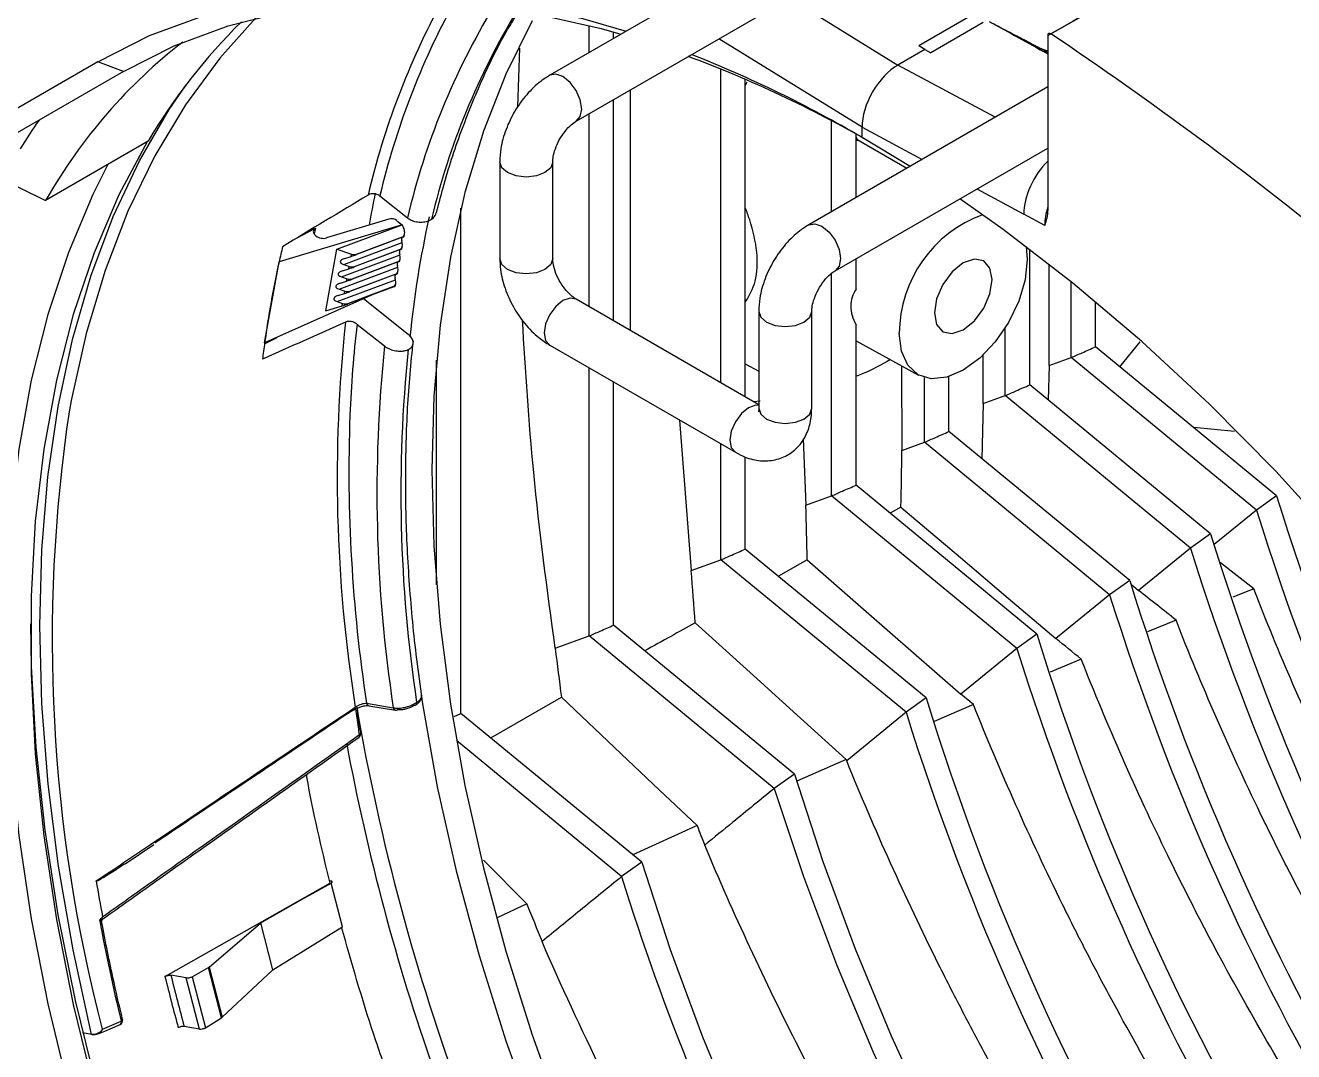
# Model space of a CAD drawing. Extents: x 9.3 to 87.2, y 0.6 to 68.8.
# Drawn here: x 56.209 to 59.204, y 51.965 to 54.388 of the extents above; entities that cross this region are included whole.
import ezdxf

# ---------------------------------------------------------------- set-up
doc = ezdxf.new("R2010")
doc.units = 0
doc.header["$MEASUREMENT"] = 0
doc.layers.add('OBJECT', color=7, linetype='CONTINUOUS')

msp = doc.modelspace()

# ---------------------------------------------------------------- linework, layer by layer
at = {"layer": 'OBJECT'}
for p, q in [((58.1612, 54.6822), (57.447, 54.2699)), ((57.5095, 54.1616), (58.2237, 54.5739)), ((58.0133, 54.4525), (58.2695, 54.2942)), ((58.4512, 54.416), (58.319, 54.3397)), ((58.4704, 54.3944), (58.3473, 54.3234)), ((58.6231, 54.3639), (58.7206, 54.4192)), ((57.5399, 54.3235), (57.5399, 54.3876)), ((57.5978, 54.3569), (57.5978, 54.3721)), ((58.1847, 54.1472), (57.8464, 54.3561)), ((58.3332, 54.331), (58.319, 54.3397)), ((58.6231, 54.3639), (58.6231, 53.9524)), ((57.3717, 54.1952), (57.3764, 54.3342)), ((58.3332, 54.331), (58.2695, 54.2942)), ((58.3332, 54.331), (58.3473, 54.3234)), ((56.3797, 54.3021), (55.6462, 53.8785)), ((56.44, 54.2792), (55.7169, 53.8616)), ((56.44, 54.2792), (56.3797, 54.3021)), ((57.851, 53.544), (57.851, 54.2847)), ((58.499, 54.171), (58.2695, 54.2942)), ((57.9089, 53.5106), (57.9089, 54.2604)), ((57.9127, 54.2538), (57.9089, 54.2458)), ((57.6368, 54.2351), (57.6368, 53.6677)), ((58.6231, 54.2426), (58.0587, 53.9168)), ((57.5978, 53.6902), (57.5978, 54.2126)), ((57.5399, 53.7236), (57.5399, 54.1792)), ((58.1127, 53.948), (58.1127, 54.1624)), ((58.1705, 53.9814), (58.1705, 54.1311)), ((58.1847, 54.1235), (58.1847, 54.1472)), ((58.1847, 54.1472), (58.3262, 54.0712)), ((56.4984, 54.1142), (56.2564, 53.9745)), ((58.1212, 53.8085), (58.6231, 54.0983)), ((58.1748, 54.1169), (58.1705, 54.1242)), ((58.1705, 54.1159), (58.1748, 54.1169)), ((58.29, 54.0503), (58.1748, 54.1169)), ((58.1851, 54.1232), (58.1847, 54.1235)), ((58.2981, 54.055), (58.1847, 54.1235)), ((56.0701, 54.0656), (56.2564, 53.9745)), ((57.3291, 54.0657), (57.3291, 53.8371)), ((57.4541, 53.8371), (57.4541, 54.0657)), ((57.0458, 53.9852), (57.111, 53.9335)), ((58.4557, 54.0017), (58.5665, 53.9422)), ((57.2371, 52.7635), (57.2371, 53.956)), ((57.0983, 53.9171), (56.8078, 53.8293)), ((57.0673, 53.9306), (56.9195, 53.8859)), ((56.9445, 53.8595), (57.0983, 53.9171)), ((57.0862, 53.9267), (57.0983, 53.9171)), ((57.0983, 53.9171), (57.1026, 53.9074)), ((58.616, 53.9156), (58.5665, 53.9422)), ((56.8475, 53.8843), (56.8939, 53.9088)), ((56.8939, 53.9088), (56.8904, 53.8955)), ((57.0995, 53.8876), (56.9906, 53.8468)), ((56.9908, 53.8478), (57.0996, 53.8886)), ((57.0995, 53.8876), (57.0996, 53.8886)), ((57.1032, 53.8895), (57.1043, 53.8955)), ((56.9185, 53.7136), (56.9445, 53.8595)), ((56.9445, 53.8595), (56.9787, 53.8479)), ((56.9604, 53.8232), (57.0986, 53.875)), ((57.0943, 53.8584), (56.9854, 53.8176)), ((56.9856, 53.8186), (57.0944, 53.8594)), ((57.0943, 53.8584), (57.0944, 53.8594)), ((57.0986, 53.875), (57.0975, 53.8789)), ((57.098, 53.8603), (57.0991, 53.8663)), ((58.5807, 53.5391), (58.5807, 53.8592)), ((56.7737, 53.6382), (56.8078, 53.8293)), ((56.9552, 53.794), (57.0934, 53.8458)), ((56.963, 53.8378), (56.9778, 53.8424)), ((56.9778, 53.8424), (56.9787, 53.8479)), ((57.089, 53.8292), (56.9802, 53.7884)), ((56.9804, 53.7895), (57.0892, 53.8303)), ((56.9908, 53.8478), (56.9906, 53.8468)), ((57.089, 53.8292), (57.0892, 53.8303)), ((57.0934, 53.8458), (57.0923, 53.8497)), ((57.0928, 53.8311), (57.0939, 53.8371)), ((58.1705, 53.765), (58.1705, 53.837)), ((56.9499, 53.7648), (57.0882, 53.8166)), ((56.9578, 53.8086), (56.9726, 53.8132)), ((56.9604, 53.8232), (56.9735, 53.8187)), ((56.9726, 53.8132), (56.9735, 53.8187)), ((57.0838, 53.8001), (56.975, 53.7593)), ((56.9752, 53.7603), (57.084, 53.8011)), ((56.9856, 53.8186), (56.9854, 53.8176)), ((57.0838, 53.8001), (57.084, 53.8011)), ((57.0882, 53.8166), (57.0871, 53.8205)), ((57.0876, 53.802), (57.0887, 53.808)), ((58.1127, 53.277), (58.1127, 53.8022)), ((58.6262, 53.5846), (58.6262, 53.8242)), ((56.9447, 53.7356), (57.0829, 53.7874)), ((56.9526, 53.7794), (56.9674, 53.7841)), ((56.9552, 53.794), (56.9683, 53.7895)), ((56.9674, 53.7841), (56.9683, 53.7895)), ((57.0786, 53.7709), (56.9698, 53.7301)), ((56.97, 53.7311), (57.0788, 53.7719)), ((56.9804, 53.7895), (56.9802, 53.7884)), ((57.0786, 53.7709), (57.0788, 53.7719)), ((57.0829, 53.7874), (57.0819, 53.7913)), ((57.0824, 53.7728), (57.0835, 53.7788)), ((58.6783, 53.6035), (58.6783, 53.7828)), ((57.033, 53.7538), (56.7737, 53.6382)), ((56.9447, 53.7356), (56.9579, 53.7312)), ((56.9473, 53.7502), (56.9622, 53.7549)), ((56.9499, 53.7648), (56.9631, 53.7603)), ((56.9622, 53.7549), (56.9631, 53.7603)), ((56.9752, 53.7603), (56.975, 53.7593)), ((57.1129, 53.6583), (57.0071, 53.7422)), ((57.9408, 53.4922), (57.5095, 53.7412)), ((58.7362, 53.6289), (58.7362, 53.7354)), ((56.9185, 53.7136), (56.957, 53.7257)), ((56.957, 53.7257), (56.9579, 53.7312)), ((56.97, 53.7311), (56.9698, 53.7301)), ((57.9408, 53.7126), (57.9408, 53.484)), ((58.0658, 53.484), (58.0658, 53.7126)), ((56.9918, 53.6826), (57.057, 53.631)), ((58.1705, 53.3023), (58.1705, 53.6807)), ((56.7734, 53.636), (56.8031, 53.6513)), ((58.5228, 53.5137), (58.5228, 53.6737)), ((57.447, 53.6329), (57.8854, 53.3799)), ((58.1705, 53.6434), (58.3182, 53.5624)), ((59.1633, 53.2775), (58.7362, 53.6289)), ((58.7937, 53.5816), (58.8416, 53.6407)), ((57.1793, 53.067), (57.1793, 53.5976)), ((57.9089, 53.5889), (57.9408, 53.5712)), ((58.4706, 53.4948), (58.4706, 53.6094)), ((58.6262, 53.5846), (58.6783, 53.6035)), ((59.1158, 53.2436), (58.6783, 53.6035)), ((57.5399, 52.9463), (57.5399, 53.5793)), ((58.2781, 53.5843), (58.2789, 53.3843)), ((58.3319, 53.4035), (58.3319, 53.5566)), ((58.3897, 53.4289), (58.3897, 53.5585)), ((58.6262, 53.5846), (58.6244, 53.5031)), ((57.5978, 52.9717), (57.5978, 53.5459)), ((59.0078, 53.1877), (58.5807, 53.5391)), ((57.944, 53.5009), (57.9291, 53.4989)), ((58.4706, 53.4948), (58.5228, 53.5137)), ((58.9603, 53.1538), (58.5228, 53.5137)), ((58.4706, 53.4948), (58.4677, 53.3647)), ((57.7535, 53.456), (57.7814, 53.1006)), ((59.0645, 53.4289), (58.9679, 53.4382)), ((58.0458, 53.4116), (58.0521, 53.255)), ((58.8168, 53.0775), (58.3897, 53.4289)), ((57.851, 53.1259), (57.851, 53.3997)), ((58.2789, 53.3843), (58.3319, 53.4035)), ((58.7694, 53.0436), (58.3319, 53.4035)), ((57.9089, 53.1513), (57.9089, 53.3687)), ((58.5976, 52.9509), (58.1705, 53.3023)), ((58.0521, 53.255), (58.1127, 53.277)), ((58.5501, 52.917), (58.1127, 53.277)), ((59.1633, 53.2775), (59.1158, 53.2436)), ((58.2765, 53.2507), (58.2509, 53.2362)), ((59.1158, 53.2436), (59.0165, 53.1625)), ((59.0078, 53.1877), (58.9603, 53.1538)), ((58.336, 52.7999), (57.9089, 53.1513)), ((58.9603, 53.1538), (58.8378, 53.0539)), ((57.7814, 53.1006), (57.851, 53.1259)), ((58.2885, 52.766), (57.851, 53.1259)), ((58.0553, 53.1257), (57.9869, 53.0872)), ((59.1098, 53.0577), (59.0315, 53.1191)), ((58.8168, 53.0775), (58.7694, 53.0436)), ((58.8198, 53.0688), (58.8378, 53.0539)), ((59.1098, 53.0577), (59.0599, 53.0375)), ((58.7694, 53.0436), (58.6426, 52.9401)), ((58.0249, 52.6203), (57.5978, 52.9717)), ((58.9261, 52.9834), (58.859, 52.9558)), ((57.46, 52.9173), (57.5399, 52.9463)), ((57.9774, 52.5864), (57.5399, 52.9463)), ((58.5976, 52.9509), (58.5501, 52.917)), ((58.5501, 52.917), (58.418, 52.8092)), ((58.7023, 52.8913), (58.629, 52.8606)), ((58.4477, 52.7843), (58.418, 52.8092)), ((57.0144, 52.7874), (57.0775, 52.7767)), ((57.0198, 52.7816), (57.0829, 52.7709)), ((57.3077, 52.7055), (57.4747, 52.8019)), ((58.336, 52.7999), (58.2885, 52.766)), ((58.4477, 52.7843), (58.3552, 52.7446)), ((57.2211, 52.7565), (57.2371, 52.7635)), ((57.6643, 52.4121), (57.2371, 52.7635)), ((58.2885, 52.766), (58.1483, 52.6516)), ((57.6168, 52.3782), (57.2267, 52.6992)), ((58.1471, 52.6548), (58.0308, 52.6033)), ((58.0249, 52.6203), (57.9774, 52.5864)), ((57.795, 52.4986), (57.6434, 52.4292)), ((56.4441, 52.4085), (56.5119, 52.4541)), ((57.2902, 52.417), (57.3928, 52.3141)), ((57.6643, 52.4121), (57.6168, 52.3782)), ((56.9576, 52.2597), (56.9308, 52.363)), ((57.3928, 52.3141), (57.3229, 52.2808)), ((56.6427, 52.1647), (56.7645, 52.2692)), ((56.7933, 52.1584), (56.7645, 52.2692)), ((56.6025, 52.1418), (56.641, 52.1635)), ((56.6718, 52.0449), (56.641, 52.1635)), ((56.6427, 52.1647), (56.6735, 52.0461)), ((56.6735, 52.0461), (56.7933, 52.1584)), ((56.5886, 52.139), (56.5522, 52.1452)), ((56.62, 52.0183), (56.5886, 52.139)), ((56.6025, 52.1418), (56.6338, 52.0214)), ((56.6338, 52.0214), (56.6718, 52.0449)), ((56.365, 52.0056), (56.3438, 52.0092)), ((56.365, 52.0056), (56.365, 52.0056)), ((56.62, 52.0183), (56.5836, 52.0245))]:
    msp.add_line(p, q, dxfattribs=at)
at = {"layer": 'OBJECT', "flags": 128}
for points in [[(56.3797, 54.3021), (56.5016, 54.3636), (56.6307, 54.4114), (56.7665, 54.4454), (56.9083, 54.4654), (57.0557, 54.4712), (57.2078, 54.463), (57.3641, 54.4407), (57.524, 54.4044), (57.6275, 54.3741)], [(56.44, 54.2792), (56.5603, 54.3398), (56.6876, 54.387), (56.8215, 54.4205), (56.9614, 54.4402), (57.1067, 54.446), (57.2567, 54.4379), (57.4109, 54.4159), (57.5685, 54.3801), (57.6153, 54.367)], [(56.7529, 54.4053), (56.6675, 54.3104), (56.5865, 54.2005), (56.5142, 54.08), (56.4508, 53.9494), (56.3967, 53.8093), (56.3519, 53.66), (56.3168, 53.5024), (56.3128, 53.4801)], [(57.4056, 54.3987), (57.3434, 54.273), (57.2903, 54.1377), (57.2466, 53.9934), (57.2124, 53.8407), (57.1879, 53.6802), (57.1731, 53.5126), (57.1682, 53.3387), (57.1731, 53.159), (57.1879, 52.9744), (57.2124, 52.7856), (57.2466, 52.5934), (57.2903, 52.3986), (57.3434, 52.2021), (57.4056, 52.0045), (57.4767, 51.8067)], [(58.6036, 54.3348), (58.6182, 54.3288), (58.6231, 54.328)], [(58.6231, 54.3279), (58.6184, 54.3287), (58.6062, 54.3333)], [(56.365, 52.0056), (56.3213, 52.2055), (56.2871, 52.4027), (56.2625, 52.5965), (56.2476, 52.786), (56.2426, 52.9707), (56.2473, 53.1496), (56.2618, 53.3223), (56.2861, 53.4879), (56.32, 53.6459), (56.3633, 53.7956), (56.4161, 53.9365), (56.4779, 54.068), (56.5486, 54.1896), (56.588, 54.2475)], [(57.5095, 54.1616), (57.5191, 54.1727), (57.5225, 54.1902), (57.5191, 54.2117), (57.5095, 54.2338), (57.4952, 54.2531), (57.4783, 54.2668), (57.4613, 54.2727), (57.447, 54.2699), (57.447, 54.2699)], [(56.4974, 54.1143), (56.4295, 53.9876), (56.3708, 53.8511), (56.3215, 53.7052), (56.2819, 53.5505), (56.252, 53.3876), (56.232, 53.2172), (56.222, 53.04), (56.222, 52.8566), (56.232, 52.6678), (56.252, 52.4743), (56.2819, 52.2769), (56.3215, 52.0764), (56.3708, 51.8736), (56.4295, 51.6693), (56.4974, 51.4643)], [(57.4541, 54.0657), (57.4494, 54.0519), (57.4358, 54.0402), (57.4156, 54.0324), (57.3916, 54.0296), (57.3677, 54.0324), (57.3474, 54.0402), (57.3339, 54.0519), (57.3291, 54.0657), (57.3291, 54.0658)], [(56.4036, 54.0595), (56.368, 53.9884), (56.3101, 53.8513), (56.2615, 53.7051), (56.2224, 53.5501), (56.193, 53.3872), (56.1733, 53.2169), (56.1634, 53.0398), (56.1634, 52.8567), (56.1733, 52.6682), (56.193, 52.4751), (56.2224, 52.2782), (56.2615, 52.0781), (56.3101, 51.8757), (56.368, 51.6718), (56.4349, 51.4672)], [(59.9897, 52.2181), (59.8678, 52.4203), (59.7386, 52.6172), (59.6029, 52.808), (59.461, 52.9917), (59.3137, 53.1677), (59.1615, 53.3352), (59.0052, 53.4934), (58.8453, 53.6416), (58.6827, 53.7793), (58.5179, 53.9059), (58.4152, 53.9783)], [(58.0587, 53.9168), (58.073, 53.9196), (58.0899, 53.9137), (58.1068, 53.9), (58.1212, 53.8807), (58.1307, 53.8586), (58.1341, 53.8371), (58.1307, 53.8196), (58.1216, 53.8088)], [(58.5723, 53.8655), (58.5748, 53.8354), (58.5696, 53.7872), (58.5545, 53.7365), (58.5305, 53.6865), (58.4992, 53.6407), (58.4628, 53.6022), (58.4237, 53.5737), (58.3846, 53.5571), (58.3481, 53.5534), (58.3168, 53.5631), (58.2928, 53.5854), (58.2777, 53.6187), (58.2726, 53.6609), (58.2726, 53.6609)], [(57.4541, 53.8371), (57.4494, 53.8233), (57.4358, 53.8116), (57.4156, 53.8038), (57.3916, 53.801), (57.3677, 53.8038), (57.3474, 53.8116), (57.3339, 53.8233), (57.3291, 53.8371)], [(58.3554, 53.7088), (58.3606, 53.6816), (58.3754, 53.6646), (58.3976, 53.6603), (58.4237, 53.6694), (58.4498, 53.6904), (58.4719, 53.7203), (58.4867, 53.7544), (58.4919, 53.7875), (58.4867, 53.8147), (58.4719, 53.8317), (58.4498, 53.836), (58.4237, 53.827), (58.3976, 53.8059), (58.3754, 53.776), (58.3606, 53.7419), (58.3554, 53.7088)], [(57.5095, 53.7412), (57.4952, 53.744), (57.4783, 53.7381), (57.4613, 53.7245), (57.447, 53.7051), (57.4374, 53.683), (57.4341, 53.6616), (57.4374, 53.644), (57.447, 53.6329), (57.447, 53.6329)], [(57.9408, 53.7126), (57.9455, 53.6988), (57.9591, 53.6871), (57.9794, 53.6793), (58.0033, 53.6766), (58.0272, 53.6793), (58.0475, 53.6871), (58.061, 53.6988), (58.0658, 53.712)], [(57.9408, 53.4907), (57.9336, 53.4909), (57.9167, 53.485), (57.8998, 53.4714), (57.8854, 53.452), (57.8758, 53.4299), (57.8725, 53.4085), (57.8758, 53.3909), (57.8854, 53.3799), (57.8854, 53.3798)], [(57.9408, 53.484), (57.9455, 53.4702), (57.9591, 53.4585), (57.9794, 53.4507), (58.0033, 53.4479), (58.0272, 53.4507), (58.0475, 53.4585), (58.061, 53.4702), (58.0658, 53.484)], [(58.2765, 53.2507), (58.4172, 53.1314), (58.5299, 53.0358), (58.6426, 52.9401)], [(58.0553, 53.1257), (58.1945, 53.0042), (58.3063, 52.9067), (58.418, 52.8092)], [(56.2209, 52.9748), (56.2225, 52.8744), (56.2334, 52.6834), (56.2544, 52.4877), (56.2853, 52.2882), (56.326, 52.0856), (56.3764, 51.8807), (56.4363, 51.6744), (56.5055, 51.4675), (56.5836, 51.2607), (56.6703, 51.0549), (56.7654, 50.8509), (56.8684, 50.6495), (56.9789, 50.4516), (57.0965, 50.2579), (57.2208, 50.0691)], [(57.7905, 52.9772), (57.9284, 52.8526), (58.0389, 52.7526), (58.1471, 52.6548)], [(57.1435, 52.8067), (57.1466, 52.7859), (57.1815, 52.5903), (57.226, 52.392), (57.2801, 52.1918), (57.3434, 51.9907), (57.4158, 51.7894), (57.4969, 51.5888), (57.5865, 51.3896), (57.684, 51.1928), (57.7892, 50.9991), (57.9015, 50.8093), (58.0206, 50.6243), (58.1459, 50.4447), (58.2769, 50.2714), (58.4131, 50.105), (58.5539, 49.9463), (58.6988, 49.7959), (58.847, 49.6543), (58.9981, 49.5223), (59.0235, 49.5013)], [(57.4747, 52.8019), (57.6157, 52.6684), (57.7065, 52.5824), (57.795, 52.4986)], [(58.0249, 52.6203), (58.0921, 52.414), (58.1684, 52.2077), (58.2534, 52.0023), (58.3469, 51.7985), (58.4484, 51.5973), (58.5576, 51.3994), (58.6739, 51.2056), (58.797, 51.0168), (58.9263, 50.8335), (59.0613, 50.6567), (59.2015, 50.487), (59.3462, 50.3251), (59.495, 50.1717), (59.6472, 50.0273), (59.8022, 49.8926), (59.9594, 49.7681), (60.0811, 49.6797)], [(57.9774, 52.5864), (58.0462, 52.3783), (58.1241, 52.1704), (58.2108, 51.9634), (58.3058, 51.7582), (58.4089, 51.5556), (58.5195, 51.3563), (58.6374, 51.1613), (58.7619, 50.9712), (58.8927, 50.7869), (59.0292, 50.609), (59.1707, 50.4383), (59.3169, 50.2754), (59.4671, 50.1211), (59.6206, 49.9758), (59.777, 49.8402), (59.9355, 49.7149), (60.0786, 49.6119)], [(57.6643, 52.4121), (57.7315, 52.2058), (57.8078, 51.9995), (57.8928, 51.7941), (57.9863, 51.5904), (58.0878, 51.3891), (58.1969, 51.1912), (58.3133, 50.9975), (58.4364, 50.8086), (58.5657, 50.6254), (58.7007, 50.4485), (58.8408, 50.2788), (58.9856, 50.1169), (59.1344, 49.9635), (59.2866, 49.8191), (59.4416, 49.6844), (59.5988, 49.5599), (59.7575, 49.446), (59.9171, 49.3434)], [(56.9284, 52.3623), (56.5455, 52.1463), (56.5383, 52.1423)], [(56.7645, 52.2692), (56.8642, 52.3255), (56.9308, 52.363)], [(56.7933, 52.1584), (56.9417, 52.2499), (56.9576, 52.2597)], [(56.3842, 52.0083), (56.3963, 52.0136), (56.4324, 52.0293)], [(56.3904, 52.0176), (56.4016, 52.0225), (56.4349, 52.0369)], [(56.4382, 52.0408), (56.4382, 52.0403), (56.4379, 52.0395), (56.4373, 52.0386), (56.4362, 52.0378), (56.4349, 52.0369)]]:
    msp.add_lwpolyline(points, dxfattribs=at)
at = {"layer": 'OBJECT'}
for centre, radius, start, end in [((58.8075, 53.5662), 1.8383, 151.5111, 166.7636), ((58.8211, 53.566), 1.8241, 151.3308, 166.714), ((58.8069, 53.5322), 1.7428, 148.9441, 166.6875), ((57.681, 53.4174), 1.3726, 134.5155, 149.4922), ((58.8376, 53.5315), 1.7169, 148.7204, 166.5737), ((53.5323, 46.7633), 9.1553, 50.79556, 56.15961), ((56.7615, 51.6043), 2.8932, 60.1201, 69.5098), ((56.6868, 51.5515), 2.9764, 59.7844, 68.4082), ((59.4066, 53.4856), 2.4249, 167.9552, 169.7657), ((59.5811, 53.4026), 2.477, 167.5717, 174.2142), ((58.5727, 53.6591), 0.3001, 110.168, 179.6439), ((59.0442, 53.337), 2.2899, 166.6603, 167.5844), ((59.2216, 53.3), 2.4712, 167.6308, 172.1324), ((60.4073, 53.3209), 3.4623, 173.9301, 189.018), ((59.8908, 53.3485), 2.9181, 173.4264, 177.666), ((59.4123, 53.2715), 2.664, 172.0873, 172.9227), ((60.3809, 53.2837), 3.342, 174.0355, 188.726), ((60.3974, 53.2842), 3.302, 174.1197, 188.6205), ((59.9075, 52.9377), 3.6355, 171.4196, 194.6605), ((60.6143, 53.3368), 3.6416, 177.9451, 188.6769), ((64.8608, 55.0317), 5.9614, 197.11317, 224.34586), ((64.8936, 55.0506), 6.0538, 197.36739, 224.12222), ((64.7053, 54.9419), 5.9614, 197.11317, 224.34586), ((64.7381, 54.9608), 6.0538, 197.36746, 224.11896), ((64.5206, 54.8347), 5.9683, 197.1228, 223.87503), ((64.5498, 54.8519), 6.0567, 197.3714, 223.92705), ((64.2632, 54.6891), 5.9262, 197.05584, 226.04586), ((64.3404, 54.731), 6.0677, 197.39459, 223.81613), ((56.983, 52.7762), 0.00518, 316.5214, 22.9263), ((62.1494, 53.6683), 5.2345, 189.7885, 200.3589), ((57.0215, 52.7886), 0.0072, 189.7685, 256.3012), ((57.1296, 52.7867), 0.00362, 256.6858, 299.6451), ((57.128, 52.7874), 0.00505, 310.9123, 22.0581), ((64.0009, 54.5379), 5.9255, 197.05596, 226.13973), ((56.985, 52.7753), 0.00326, 254.1508, 304.3682), ((57.0846, 52.7779), 0.0072, 189.7688, 256.3006), ((57.0839, 52.7769), 0.0061, 261.2929, 307.5059), ((64.0497, 54.565), 6.0356, 197.34148, 225.18183), ((56.991, 52.7157), 0.01, 305.3044, 9.115), ((56.9966, 52.7176), 0.00429, 288.7804, 356.4754), ((62.1059, 53.649), 5.2268, 190.5539, 199.2681), ((56.993, 52.7114), 0.00535, 314.1543, 23.1308), ((60.8026, 53.1027), 4.4872, 189.4255, 190.5222), ((63.2467, 54.1305), 5.8964, 197.28904, 206.94118), ((61.0458, 53.1467), 4.7426, 190.5978, 193.5332), ((61.6454, 53.4031), 5.2604, 193.8675, 195.2296), ((61.6456, 53.4026), 5.2462, 193.8675, 195.2297), ((56.4284, 52.0385), 0.01, 293.4625, 13.5151), ((56.4285, 52.0348), 0.0068, 305.6743, 18.1794), ((56.3819, 52.0127), 0.00494, 297.08, 358.9127)]:
    msp.add_arc(centre, radius, start, end, dxfattribs=at)
for centre, major_axis, ratio, start_param, end_param in [((59.4212, 53.9752), (2.5629, -1.3748), 0.026152, 4.352477, 4.409763), ((58.7099, 51.479), (-2.1066, 2.8866), 0.57675, 0.014015, 0.250398), ((58.2695, 54.1962), (0.06, 0.104), 0.577381, 0.784707, 2.355504), ((58.7099, 51.479), (-2.1776, 2.9839), 0.57675, 0.194306, 0.230745), ((58.6514, 53.9912), (0.06, 0.104), 0.577381, 1.124544, 2.355504), ((43.7421, 41.7222), (35.2384, 23.0424), 0.078635, 1.13368, 1.139851), ((58.7009, 53.9646), (0.0602, 0.1038), 0.575702, 1.948611, 2.35685), ((57.0757, 53.9216), (0.0146, -0.0036), 0.621339, 0.937352, 2.333615), ((57.1072, 53.8767), (-0.0073, 0.0123), 0.574084, 0.33134, 1.078923), ((57.0925, 53.8864), (0.0107, 0.0031), 0.094466, 5.386824, 6.236584), ((57.0953, 53.9021), (-0.0039, 0.0136), 0.616198, 3.189021, 4.93435), ((57.102, 53.8476), (-0.0073, 0.0123), 0.574084, 0.33134, 1.078923), ((57.0873, 53.8573), (0.0107, 0.0031), 0.094466, 5.386824, 6.236584), ((57.0901, 53.8729), (-0.0039, 0.0136), 0.616198, 3.189021, 4.687835), ((56.9841, 53.8306), (0.0318, 0.0009), 0.323611, 2.290315, 3.858699), ((56.97, 53.8433), (0.0321, 0.0093), 0.094675, 4.93165, 5.385438), ((56.9778, 53.8881), (-0.0119, 0.0407), 0.61633, 2.733855, 3.187642), ((57.0968, 53.8184), (-0.0073, 0.0123), 0.574084, 0.33134, 1.078923), ((57.0821, 53.8281), (0.0107, 0.0031), 0.094466, 5.386824, 6.236584), ((57.0849, 53.8437), (-0.0039, 0.0136), 0.616198, 3.189021, 4.687835), ((56.9789, 53.8014), (0.0318, 0.0009), 0.323611, 2.290315, 3.858699), ((56.9647, 53.8142), (0.0321, 0.0093), 0.094675, 4.93165, 5.385438), ((56.9726, 53.859), (-0.0119, 0.0407), 0.61633, 2.733855, 3.187642), ((57.0916, 53.7892), (-0.0073, 0.0123), 0.574084, 0.33134, 1.078923), ((57.0769, 53.7989), (0.0107, 0.0031), 0.094466, 5.386824, 6.236584), ((57.0797, 53.8145), (-0.0039, 0.0136), 0.616198, 3.189021, 4.687835), ((56.9737, 53.7722), (0.0318, 0.0009), 0.323611, 2.290315, 3.858699), ((56.9595, 53.785), (0.0321, 0.0093), 0.094675, 4.93165, 5.385438), ((56.9674, 53.8298), (-0.0119, 0.0407), 0.61633, 2.733855, 3.187642), ((57.0717, 53.7697), (0.0107, 0.0031), 0.094466, 5.386824, 6.236584), ((57.0745, 53.7854), (-0.0039, 0.0136), 0.616198, 3.189021, 4.687835), ((56.9685, 53.7431), (0.0318, 0.0009), 0.323611, 2.290315, 3.858699), ((56.9543, 53.7558), (0.0321, 0.0093), 0.094675, 4.93165, 5.385438), ((56.9622, 53.8006), (-0.0119, 0.0407), 0.61633, 2.733855, 3.187642), ((56.9491, 53.7266), (0.0321, 0.0093), 0.094675, 4.93165, 5.385438), ((56.957, 53.7714), (-0.0119, 0.0407), 0.61633, 2.733855, 3.187642), ((44.1862, 44.2106), (34.1466, 16.7685), 0.082871, 1.146905, 1.153075), ((41.1396, 39.4723), (35.0698, 24.7906), 0.045507, 1.070122, 1.085062), ((56.6342, 52.1646), (0.00972, 0.00237), 0.34236, 5.399734, 5.690128), ((56.5957, 52.1429), (0.00972, 0.00237), 0.34236, 3.811484, 5.399734), ((56.665, 52.0459), (0.00964, 0.00266), 0.362512, 5.389383, 5.679777), ((56.627, 52.0225), (0.00964, 0.00266), 0.362512, 3.801134, 5.389383)]:
    msp.add_ellipse(centre, major_axis=major_axis, ratio=ratio, start_param=start_param, end_param=end_param, dxfattribs=at)
for points in [[(59.4766, 54.8392), (59.1947, 54.6878), (58.9127, 54.5306), (58.6307, 54.3676)], [(58.2765, 53.2507), (58.2773, 53.2953), (58.2781, 53.3398), (58.2789, 53.3843)], [(58.0553, 53.1257), (58.0541, 53.1689), (58.0531, 53.2119), (58.0521, 53.255)], [(57.7905, 52.9772), (57.7873, 53.0185), (57.7842, 53.0596), (57.7814, 53.1006)], [(58.9261, 52.9834), (58.8967, 53.0069), (58.8673, 53.0304), (58.8378, 53.0539)], [(58.7023, 52.8913), (58.6824, 52.9076), (58.6625, 52.9239), (58.6426, 52.9401)], [(57.46, 52.9173), (57.4647, 52.8789), (57.4696, 52.8404), (57.4747, 52.8019)], [(58.1471, 52.6548), (58.1475, 52.6537), (58.1479, 52.6527), (58.1483, 52.6516)], [(57.795, 52.4986), (57.8009, 52.4832), (57.807, 52.4678), (57.8131, 52.4524)], [(57.3928, 52.3141), (57.4046, 52.2843), (57.4166, 52.2546), (57.4288, 52.2248)]]:
    msp.add_open_spline(points, degree=3, dxfattribs=at)
for points, knots in [([(56.7124, 54.7214), (56.5881, 54.7173), (56.4683, 54.7021), (56.2953, 54.6629), (56.2389, 54.6471), (56.1289, 54.6101), (56.0752, 54.5889), (55.9966, 54.5531), (55.9708, 54.5405), (55.92, 54.514), (55.8949, 54.5001), (55.8211, 54.4566), (55.7735, 54.425), (55.6354, 54.3227), (55.5498, 54.2444), (55.4706, 54.156)], [0, 0, 0, 0, 0.25, 0.25, 0.375, 0.375, 0.5, 0.5, 0.5625, 0.5625, 0.625, 0.625, 0.75, 0.75, 1, 1, 1, 1]), ([(57.1795, 53.9452), (57.1846, 53.965), (57.2016, 54.0313), (57.2366, 54.1386), (57.2878, 54.263), (57.333, 54.3559), (57.3636, 54.404), (57.3718, 54.4168)], [0, 0, 0, 0, 0.1123216, 0.376068, 0.6399544, 0.9041104, 1, 1, 1, 1]), ([(58.4864, 54.3961), (58.4877, 54.3954), (58.489, 54.3947), (58.4903, 54.3941), (58.5047, 54.3866), (58.5191, 54.3791), (58.5336, 54.3715), (58.5446, 54.3658), (58.5557, 54.36), (58.5668, 54.3542), (58.5727, 54.3511), (58.5785, 54.3481), (58.5844, 54.345), (58.5875, 54.3433), (58.5906, 54.3417), (58.5937, 54.3401), (58.5954, 54.3392), (58.597, 54.3384), (58.5986, 54.3375), (58.5995, 54.337), (58.6003, 54.3366), (58.6012, 54.3361), (58.6016, 54.3359), (58.6021, 54.3357), (58.6025, 54.3354), (58.6028, 54.3353), (58.603, 54.3352), (58.6032, 54.3351), (58.6033, 54.335), (58.6035, 54.3349), (58.6036, 54.3348)], [0.000245311, 0.000245311, 0.000245311, 0.000245311, 0.000381889, 0.000381889, 0.000381889, 0.001909465, 0.001909465, 0.001909465, 0.003073594, 0.003073594, 0.003073594, 0.003685499, 0.003685499, 0.003685499, 0.004004678, 0.004004678, 0.004004678, 0.004169674, 0.004169674, 0.004169674, 0.004253994, 0.004253994, 0.004253994, 0.004296438, 0.004296438, 0.004296438, 0.004317388, 0.004317388, 0.004317388, 0.004329159, 0.004329159, 0.004329159, 0.004329159]), ([(58.6307, 54.3676), (58.6287, 54.369), (58.6268, 54.3693), (58.6239, 54.3679), (58.6231, 54.3662), (58.6231, 54.3639)], [0, 0, 0, 0, 0.5, 0.5, 1, 1, 1, 1]), ([(58.6036, 54.3348), (58.6037, 54.3348), (58.6037, 54.3348), (58.6037, 54.3348), (58.6038, 54.3348), (58.6038, 54.3347), (58.6038, 54.3347)], [0, 0, 0, 0, 0.000002883448, 0.000002883448, 0.000002883448, 0.000006071654, 0.000006071654, 0.000006071654, 0.000006071654]), ([(58.6038, 54.3347), (58.6085, 54.3322), (58.6149, 54.3286), (58.6213, 54.3251), (58.6231, 54.3242)], [0, 0, 0, 0, 0.7285691, 1, 1, 1, 1]), ([(57.447, 54.2699), (57.4399, 54.2654), (57.4204, 54.253), (57.3917, 54.2252), (57.3635, 54.1862), (57.3425, 54.1424), (57.3309, 54.1013), (57.3297, 54.076), (57.3291, 54.0657)], [0, 0, 0, 0, 0.1087594, 0.2971641, 0.485638, 0.6749307, 0.8675491, 1, 1, 1, 1]), ([(57.4541, 54.0657), (57.4542, 54.0685), (57.4545, 54.0756), (57.4581, 54.0918), (57.4664, 54.1125), (57.4792, 54.1336), (57.4939, 54.1503), (57.5043, 54.1585), (57.5086, 54.1611), (57.5095, 54.1616)], [0, 0, 0, 0, 0.104183, 0.260459, 0.432571, 0.616655, 0.802911, 0.958379, 1, 1, 1, 1]), ([(57.0458, 53.9852), (57.0454, 53.9855), (57.0434, 53.987), (57.039, 53.9891), (57.0323, 53.9905), (57.0254, 53.9901), (57.0207, 53.9887), (57.0185, 53.9874), (57.018, 53.9871)], [0, 0, 0, 0, 0.057383, 0.275606, 0.494983, 0.715421, 0.936376, 1, 1, 1, 1]), ([(57.1677, 53.9302), (57.1682, 53.9305), (57.1719, 53.933), (57.1769, 53.9378), (57.1783, 53.9432), (57.1788, 53.9454)], [0, 0, 0, 0, 0.084155, 0.628256, 1, 1, 1, 1]), ([(57.9089, 53.734), (57.9181, 53.7495), (57.9367, 53.781), (57.939, 53.8511), (57.9257, 53.9124), (57.9125, 53.9478), (57.9089, 53.9574)], [0, 0, 0, 0, 0.292201, 0.591399, 0.889716, 1, 1, 1, 1]), ([(58.6231, 53.9524), (58.6231, 53.9454), (58.622, 53.9391), (58.6194, 53.927), (58.6177, 53.9213), (58.616, 53.9156)], [0, 0, 0, 0, 0.5, 0.5, 1, 1, 1, 1]), ([(57.111, 53.9335), (57.1137, 53.9317), (57.1198, 53.9275), (57.1319, 53.9238), (57.1455, 53.9229), (57.1582, 53.925), (57.1647, 53.9286), (57.1677, 53.9302)], [0, 0, 0, 0, 0.171664, 0.385653, 0.600835, 0.816833, 1, 1, 1, 1]), ([(58.0587, 53.9168), (58.0515, 53.9123), (58.032, 53.8999), (58.0033, 53.8721), (57.9751, 53.8331), (57.9541, 53.7893), (57.9426, 53.7482), (57.9413, 53.7229), (57.9408, 53.7126)], [0, 0, 0, 0, 0.108759, 0.297164, 0.485638, 0.674931, 0.867549, 1, 1, 1, 1]), ([(56.8939, 53.9088), (56.8929, 53.9082), (56.8905, 53.9067), (56.8885, 53.9032), (56.8884, 53.8989), (56.8905, 53.8945), (56.8947, 53.8905), (56.9003, 53.8873), (56.9069, 53.8853), (56.9137, 53.8847), (56.9176, 53.8855), (56.9195, 53.8859)], [0, 0, 0, 0, 0.082848, 0.197105, 0.311182, 0.425314, 0.539717, 0.654493, 0.769594, 0.884798, 1, 1, 1, 1]), ([(57.3291, 53.8371), (57.3295, 53.8287), (57.3305, 53.8056), (57.3402, 53.7668), (57.3598, 53.7229), (57.3873, 53.6828), (57.4171, 53.6523), (57.4384, 53.6385), (57.447, 53.6329)], [0, 0, 0, 0, 0.1087547, 0.2971634, 0.4856385, 0.674931, 0.8675523, 1, 1, 1, 1]), ([(57.5095, 53.7412), (57.5071, 53.7427), (57.5012, 53.7465), (57.4889, 53.7577), (57.4752, 53.7752), (57.4633, 53.7969), (57.4561, 53.8179), (57.4542, 53.831), (57.4542, 53.836), (57.4541, 53.8371)], [0, 0, 0, 0, 0.104184, 0.2604483, 0.4325492, 0.6166289, 0.802888, 0.9583662, 1, 1, 1, 1]), ([(58.0658, 53.7126), (58.0659, 53.7154), (58.0662, 53.7225), (58.0698, 53.7387), (58.0781, 53.7594), (58.0909, 53.7805), (58.1055, 53.7972), (58.116, 53.8054), (58.1202, 53.808), (58.1212, 53.8085)], [0, 0, 0, 0, 0.104183, 0.260458, 0.432571, 0.616654, 0.802911, 0.958378, 1, 1, 1, 1]), ([(58.1705, 53.765), (58.1666, 53.7591), (58.1635, 53.7527), (58.1592, 53.7392), (58.1581, 53.732), (58.1581, 53.7175), (58.1592, 53.7101), (58.1635, 53.6952), (58.1666, 53.6879), (58.1705, 53.6807)], [0, 0, 0, 0, 0.25, 0.25, 0.5, 0.5, 0.75, 0.75, 1, 1, 1, 1]), ([(56.9918, 53.6826), (56.9914, 53.6829), (56.9894, 53.6844), (56.985, 53.6867), (56.9784, 53.6886), (56.9717, 53.689), (56.9671, 53.6881), (56.9649, 53.6872), (56.9644, 53.687)], [0, 0, 0, 0, 0.057383, 0.2756037, 0.494982, 0.715421, 0.9363765, 1, 1, 1, 1]), ([(57.46, 52.9173), (57.4412, 53.0563), (57.4057, 53.3187), (57.3899, 53.5728), (57.3825, 53.6923)], [0, 0, 0, 0, 0.529971, 1, 1, 1, 1]), ([(57.1128, 53.6225), (57.1141, 53.6233), (57.1185, 53.6256), (57.1234, 53.6313), (57.1252, 53.6396), (57.1224, 53.6484), (57.1173, 53.6547), (57.1136, 53.6577), (57.1129, 53.6583)], [0, 0, 0, 0, 0.0960313, 0.3114449, 0.5259544, 0.7394648, 0.9526582, 1, 1, 1, 1]), ([(57.057, 53.631), (57.0585, 53.6298), (57.0633, 53.6263), (57.0733, 53.6217), (57.0867, 53.6186), (57.0983, 53.6185), (57.107, 53.6201), (57.1109, 53.6218), (57.1128, 53.6225)], [0, 0, 0, 0, 0.09979, 0.313252, 0.527913, 0.743575, 0.880384, 1, 1, 1, 1]), ([(57.1455, 52.798), (57.1412, 52.8293), (57.1288, 52.9199), (57.1147, 53.0674), (57.1062, 53.2384), (57.1067, 53.4045), (57.114, 53.5388), (57.1222, 53.6167), (57.125, 53.6428)], [0, 0, 0, 0, 0.104524, 0.30334, 0.502135, 0.700892, 0.899622, 1, 1, 1, 1]), ([(58.6783, 53.6035), (58.687, 53.6073), (58.6957, 53.6111), (58.7043, 53.6149), (58.7096, 53.6172), (58.715, 53.6196), (58.7203, 53.6219), (58.7256, 53.6242), (58.7309, 53.6266), (58.7362, 53.6289)], [0, 0, 0, 0, 0.00083424, 0.00083424, 0.00083424, 0.001346081, 0.001346081, 0.001346081, 0.001857922, 0.001857922, 0.001857922, 0.001857922]), ([(58.252, 53.5987), (58.2297, 53.5863), (58.2025, 53.5712), (58.1754, 53.5612), (58.1705, 53.5594)], [0, 0, 0, 0, 0.81947, 1, 1, 1, 1]), ([(58.5228, 53.5137), (58.5314, 53.5175), (58.5401, 53.5213), (58.5488, 53.5251), (58.5541, 53.5274), (58.5594, 53.5298), (58.5647, 53.5321), (58.57, 53.5344), (58.5753, 53.5368), (58.5807, 53.5391)], [0, 0, 0, 0, 0.00083424, 0.00083424, 0.00083424, 0.001346081, 0.001346081, 0.001346081, 0.001857922, 0.001857922, 0.001857922, 0.001857922]), ([(57.8854, 53.3799), (57.893, 53.3759), (57.912, 53.366), (57.944, 53.3585), (57.9797, 53.3604), (58.0127, 53.3735), (58.0393, 53.3969), (58.057, 53.4276), (58.0648, 53.4573), (58.0655, 53.4767), (58.0658, 53.484)], [0, 0, 0, 0, 0.096634, 0.241283, 0.376634, 0.508889, 0.647863, 0.781166, 0.918141, 1, 1, 1, 1]), ([(57.9408, 53.484), (57.9406, 53.4817), (57.9403, 53.4764), (57.94, 53.4759), (57.9398, 53.4757)], [0, 0, 0, 0, 0.438387, 1, 1, 1, 1]), ([(58.3319, 53.4035), (58.3405, 53.4073), (58.3492, 53.4111), (58.3579, 53.4149), (58.3632, 53.4172), (58.3685, 53.4196), (58.3738, 53.4219), (58.3791, 53.4242), (58.3844, 53.4265), (58.3897, 53.4289)], [0, 0, 0, 0, 0.00083424, 0.00083424, 0.00083424, 0.001346081, 0.001346081, 0.001346081, 0.001857922, 0.001857922, 0.001857922, 0.001857922]), ([(58.1127, 53.277), (58.1213, 53.2808), (58.13, 53.2846), (58.1386, 53.2884), (58.144, 53.2907), (58.1493, 53.293), (58.1546, 53.2953), (58.1599, 53.2977), (58.1652, 53.3), (58.1705, 53.3023)], [0, 0, 0, 0, 0.00083424, 0.00083424, 0.00083424, 0.001346081, 0.001346081, 0.001346081, 0.001857922, 0.001857922, 0.001857922, 0.001857922]), ([(57.851, 53.1259), (57.8597, 53.1297), (57.8684, 53.1335), (57.877, 53.1373), (57.8823, 53.1397), (57.8876, 53.142), (57.893, 53.1443), (57.8983, 53.1466), (57.9036, 53.149), (57.9089, 53.1513)], [0, 0, 0, 0, 0.00083424, 0.00083424, 0.00083424, 0.001346081, 0.001346081, 0.001346081, 0.001857922, 0.001857922, 0.001857922, 0.001857922]), ([(60.0891, 51.3591), (59.9877, 51.4855), (59.8907, 51.6166), (59.7516, 51.8205), (59.7063, 51.8897), (59.6185, 52.0295), (59.5334, 52.1709), (59.4536, 52.3154), (59.3959, 52.4251), (59.3769, 52.4618), (59.3398, 52.5355), (59.3217, 52.5724), (59.233, 52.7575), (59.1682, 52.9069), (59.1098, 53.0577)], [0, 0, 0, 0, 0.25, 0.25, 0.375, 0.375, 0.5, 0.625, 0.625, 0.6875, 0.6875, 0.75, 0.75, 1, 1, 1, 1]), ([(57.5399, 52.9463), (57.5486, 52.9501), (57.5572, 52.9539), (57.5659, 52.9577), (57.5712, 52.96), (57.5765, 52.9624), (57.5818, 52.9647), (57.5871, 52.967), (57.5925, 52.9694), (57.5978, 52.9717)], [0, 0, 0, 0, 0.00083424, 0.00083424, 0.00083424, 0.001346081, 0.001346081, 0.001346081, 0.001857922, 0.001857922, 0.001857922, 0.001857922]), ([(57.7905, 52.9772), (57.7714, 52.9666), (57.7318, 52.9445), (57.692, 52.9225), (57.6713, 52.9112)], [0, 0, 0, 0, 0.481669, 1, 1, 1, 1]), ([(59.927, 51.2603), (59.8236, 51.3883), (59.7245, 51.5211), (59.5825, 51.7277), (59.5363, 51.7979), (59.4466, 51.9396), (59.3596, 52.083), (59.2781, 52.2297), (59.219, 52.341), (59.1996, 52.3783), (59.1617, 52.4531), (59.1431, 52.4906), (59.0523, 52.6784), (58.986, 52.8302), (58.9261, 52.9834)], [0, 0, 0, 0, 0.25, 0.25, 0.375, 0.375, 0.5, 0.625, 0.625, 0.6875, 0.6875, 0.75, 0.75, 1, 1, 1, 1]), ([(59.7284, 51.1399), (59.6226, 51.2696), (59.5213, 51.4045), (59.3759, 51.6142), (59.3285, 51.6855), (59.2366, 51.8295), (59.1475, 51.9753), (59.0639, 52.1244), (59.0032, 52.2376), (58.9833, 52.2755), (58.9444, 52.3516), (58.9254, 52.3897), (58.8321, 52.5808), (58.7639, 52.7353), (58.7023, 52.8913)], [0, 0, 0, 0, 0.25, 0.25, 0.375, 0.375, 0.5, 0.625, 0.625, 0.6875, 0.6875, 0.75, 0.75, 1, 1, 1, 1]), ([(56.376, 52.3679), (56.3807, 52.3711), (56.4045, 52.3871), (56.5045, 52.4542), (56.7036, 52.5878), (56.8839, 52.7086), (56.9878, 52.7782)], [0, 0, 0, 0, 0.023368, 0.116837, 0.490714, 1, 1, 1, 1]), ([(56.9869, 52.7726), (56.9873, 52.7729), (56.9893, 52.7744), (56.9948, 52.7771), (57.0027, 52.7799), (57.0106, 52.7816), (57.0167, 52.782), (57.0188, 52.7817), (57.0197, 52.7816)], [0, 0, 0, 0, 0.060259, 0.250076, 0.461771, 0.682474, 0.871424, 1, 1, 1, 1]), ([(56.9878, 52.7782), (56.9895, 52.7794), (56.993, 52.7817), (56.9994, 52.7846), (57.006, 52.7867), (57.0111, 52.7875), (57.0136, 52.7874), (57.0144, 52.7874)], [0, 0, 0, 0, 0.215187, 0.431093, 0.654051, 0.881872, 1, 1, 1, 1]), ([(57.0775, 52.7767), (57.0809, 52.7762), (57.0877, 52.7753), (57.1008, 52.7767), (57.1142, 52.7801), (57.1252, 52.7847), (57.1306, 52.788), (57.1327, 52.7893)], [0, 0, 0, 0, 0.2163323, 0.4327949, 0.6499585, 0.8664846, 1, 1, 1, 1]), ([(57.1287, 52.7832), (57.1261, 52.7816), (57.121, 52.7784), (57.1113, 52.7746), (57.1014, 52.7722), (57.0932, 52.7714), (57.0891, 52.7719), (57.0876, 52.7721)], [0, 0, 0, 0, 0.213521, 0.426937, 0.642927, 0.861438, 1, 1, 1, 1]), ([(57.1312, 52.7838), (57.1324, 52.7845), (57.1378, 52.788), (57.1425, 52.7941), (57.1452, 52.8016), (57.1443, 52.8047), (57.1441, 52.8054)], [0, 0, 0, 0, 0.13706, 0.631546, 0.918736, 1, 1, 1, 1]), ([(57.1327, 52.7893), (57.1355, 52.7914), (57.1411, 52.7957), (57.1447, 52.8015), (57.1441, 52.8043), (57.1439, 52.8054)], [0, 0, 0, 0, 0.390967, 0.781712, 1, 1, 1, 1]), ([(59.5009, 51.0025), (59.3926, 51.1342), (59.2888, 51.2711), (59.1398, 51.4843), (59.0912, 51.5568), (58.997, 51.7033), (58.9056, 51.8515), (58.8197, 52.0033), (58.7574, 52.1184), (58.737, 52.1571), (58.6969, 52.2345), (58.6773, 52.2733), (58.5814, 52.468), (58.5112, 52.6253), (58.4477, 52.7843)], [0, 0, 0, 0, 0.25, 0.25, 0.375, 0.375, 0.5, 0.625, 0.625, 0.6875, 0.6875, 0.75, 0.75, 1, 1, 1, 1]), ([(56.998, 52.7135), (56.997, 52.7194), (56.9938, 52.7396), (56.9909, 52.7597), (56.9888, 52.7739)], [0, 0, 0, 0, 0.2938207, 1, 1, 1, 1]), ([(57.0009, 52.7173), (56.9998, 52.7238), (56.9967, 52.7433), (56.9939, 52.7626), (56.992, 52.7755)], [0, 0, 0, 0, 0.335134, 1, 1, 1, 1]), ([(56.3908, 52.2833), (56.3954, 52.2865), (56.4182, 52.3027), (56.514, 52.3707), (56.7117, 52.5108), (56.8914, 52.6381), (56.998, 52.7135)], [0, 0, 0, 0, 0.022559, 0.112795, 0.47374, 1, 1, 1, 1]), ([(56.393, 52.2795), (56.4402, 52.313), (56.6413, 52.4558), (56.8427, 52.5984), (56.9968, 52.7076)], [0, 0, 0, 0, 0.23495, 1, 1, 1, 1]), ([(59.2303, 50.8395), (59.1195, 50.9732), (59.0131, 51.1123), (58.8604, 51.3289), (58.8106, 51.4025), (58.7139, 51.5514), (58.62, 51.7021), (58.5317, 51.8565), (58.4676, 51.9736), (58.4466, 52.013), (58.4054, 52.0918), (58.3853, 52.1313), (58.2865, 52.3294), (58.214, 52.4896), (58.1483, 52.6516)], [0, 0, 0, 0, 0.25, 0.25, 0.375, 0.375, 0.5, 0.625, 0.625, 0.6875, 0.6875, 0.75, 0.75, 1, 1, 1, 1]), ([(56.9284, 52.3623), (56.9081, 52.4465), (56.8872, 52.5327), (56.8729, 52.6175), (56.8726, 52.6195)], [0, 0, 0, 0, 0.9761612, 1, 1, 1, 1]), ([(57.9774, 52.5864), (57.9448, 52.5598), (57.8901, 52.5151), (57.8353, 52.4705), (57.8131, 52.4524)], [0, 0, 0, 0, 0.595041, 1, 1, 1, 1]), ([(58.9098, 50.6471), (58.7985, 50.7803), (58.6916, 50.9187), (58.5377, 51.1343), (58.4874, 51.2076), (58.3897, 51.3559), (58.2947, 51.5059), (58.2052, 51.6596), (58.1184, 51.8151), (58.0763, 51.8939), (57.9552, 52.1309), (57.8809, 52.2908), (57.8131, 52.4524)], [0, 0, 0, 0, 0.25, 0.25, 0.375, 0.375, 0.5, 0.625, 0.625, 0.75, 0.75, 1, 1, 1, 1]), ([(56.444, 52.4085), (56.437, 52.4038), (56.4249, 52.3957), (56.4093, 52.3857), (56.3984, 52.3789), (56.3911, 52.3745), (56.3862, 52.3718), (56.3829, 52.37), (56.3806, 52.3689), (56.3791, 52.3682), (56.3781, 52.3679), (56.3774, 52.3676), (56.3768, 52.3675), (56.3765, 52.3675), (56.3762, 52.3676), (56.3761, 52.3677), (56.376, 52.3678), (56.376, 52.3679), (56.376, 52.3679)], [0, 0, 0, 0, 0.312212, 0.538031, 0.68911, 0.790284, 0.858125, 0.903689, 0.934361, 0.955073, 0.969126, 0.978722, 0.985338, 0.991398, 0.995173, 0.99732, 0.998992, 1, 1, 1, 1]), ([(56.9308, 52.363), (56.9314, 52.3634), (56.9327, 52.3642), (56.9335, 52.3655), (56.9334, 52.3665), (56.9323, 52.3673), (56.9303, 52.3676), (56.9285, 52.3677), (56.9274, 52.3675), (56.9273, 52.3675)], [0, 0, 0, 0, 0.163423, 0.326849, 0.490288, 0.653737, 0.817165, 0.980558, 1, 1, 1, 1]), ([(57.6168, 52.3782), (57.5842, 52.3516), (57.5215, 52.3005), (57.4589, 52.2494), (57.4288, 52.2248)], [0, 0, 0, 0, 0.5200484, 1, 1, 1, 1]), ([(56.3841, 52.2745), (56.3841, 52.2746), (56.3843, 52.2751), (56.3848, 52.2763), (56.3855, 52.2771), (56.386, 52.2776)], [0, 0, 0, 0, 0.036082, 0.437575, 1, 1, 1, 1]), ([(56.3889, 52.2697), (56.3888, 52.2701), (56.3887, 52.2711), (56.3876, 52.2727), (56.3866, 52.2739), (56.386, 52.2745), (56.3855, 52.2749), (56.385, 52.2751), (56.3847, 52.275), (56.3844, 52.2748), (56.3842, 52.2746), (56.3841, 52.2745), (56.3841, 52.2745)], [0, 0, 0, 0, 0.2052605, 0.5698696, 0.6952509, 0.7812792, 0.8567653, 0.9091728, 0.9392818, 0.9696527, 0.9958008, 1, 1, 1, 1]), ([(56.386, 52.2776), (56.3861, 52.2777), (56.3868, 52.2783), (56.3879, 52.2793), (56.389, 52.2805), (56.3897, 52.2813), (56.3902, 52.2819), (56.3906, 52.2824), (56.3908, 52.2828), (56.3908, 52.2831), (56.3908, 52.2832), (56.3908, 52.2833), (56.3908, 52.2833)], [0, 0, 0, 0, 0.07362, 0.378847, 0.583862, 0.722088, 0.81587, 0.880192, 0.94747, 0.973978, 0.994962, 1, 1, 1, 1]), ([(56.386, 52.2776), (56.3877, 52.278), (56.3905, 52.2787), (56.3927, 52.2792), (56.3929, 52.2795), (56.3929, 52.2795)], [0, 0, 0, 0, 0.572142, 0.95779, 1, 1, 1, 1]), ([(56.4382, 52.0408), (56.4304, 52.074), (56.4115, 52.1542), (56.3961, 52.2336), (56.387, 52.2801)], [0, 0, 0, 0, 0.413912, 1, 1, 1, 1]), ([(56.3891, 52.2698), (56.389, 52.27), (56.3886, 52.2713), (56.389, 52.274), (56.3905, 52.2771), (56.392, 52.279), (56.3929, 52.2795), (56.393, 52.2795)], [0, 0, 0, 0, 0.059382, 0.379821, 0.706187, 0.990356, 1, 1, 1, 1]), ([(57.0735, 51.8842), (57.0592, 51.9246), (57.0148, 52.0495), (56.9793, 52.1744), (56.9553, 52.2589)], [0, 0, 0, 0, 0.32314, 1, 1, 1, 1]), ([(57.73, 51.611), (57.7023, 51.6614), (57.6753, 51.712), (57.6225, 51.8136), (57.5968, 51.8645), (57.5215, 52.018), (57.4738, 52.121), (57.4288, 52.2248)], [0, 0, 0, 0, 0.25, 0.25, 0.5, 0.5, 1, 1, 1, 1]), ([(56.5383, 52.1423), (56.5392, 52.1427), (56.5409, 52.1436), (56.5442, 52.1446), (56.5475, 52.1452), (56.5503, 52.1454), (56.5517, 52.1452), (56.5522, 52.1452)], [0, 0, 0, 0, 0.212323, 0.424636, 0.636908, 0.849168, 1, 1, 1, 1]), ([(56.3868, 52.0126), (56.3856, 52.0115), (56.383, 52.0091), (56.3778, 52.0069), (56.3721, 52.0054), (56.3677, 52.0052), (56.3656, 52.0055), (56.365, 52.0056)], [0, 0, 0, 0, 0.1971436, 0.4010769, 0.6495357, 0.9058339, 1, 1, 1, 1]), ([(56.3656, 52.0057), (56.3662, 52.0055), (56.3688, 52.005), (56.3736, 52.0055), (56.3795, 52.0065), (56.3827, 52.0078), (56.3841, 52.0084)], [0, 0, 0, 0, 0.110944, 0.445174, 0.74797, 1, 1, 1, 1]), ([(56.3904, 52.0176), (56.3904, 52.0176), (56.3894, 52.0158), (56.3881, 52.0142), (56.3868, 52.0126)], [0, 0, 0, 0, 0.028277, 1, 1, 1, 1]), ([(56.5836, 52.0245), (56.5828, 52.0245), (56.5811, 52.0247), (56.5779, 52.0243), (56.5746, 52.0235), (56.5718, 52.0224), (56.5703, 52.0216), (56.5698, 52.0213)], [0, 0, 0, 0, 0.2123155, 0.4246326, 0.6369108, 0.8491748, 1, 1, 1, 1])]:
    msp.add_open_spline(points, degree=3, knots=knots, dxfattribs=at)

doc.saveas('drawing.dxf')
